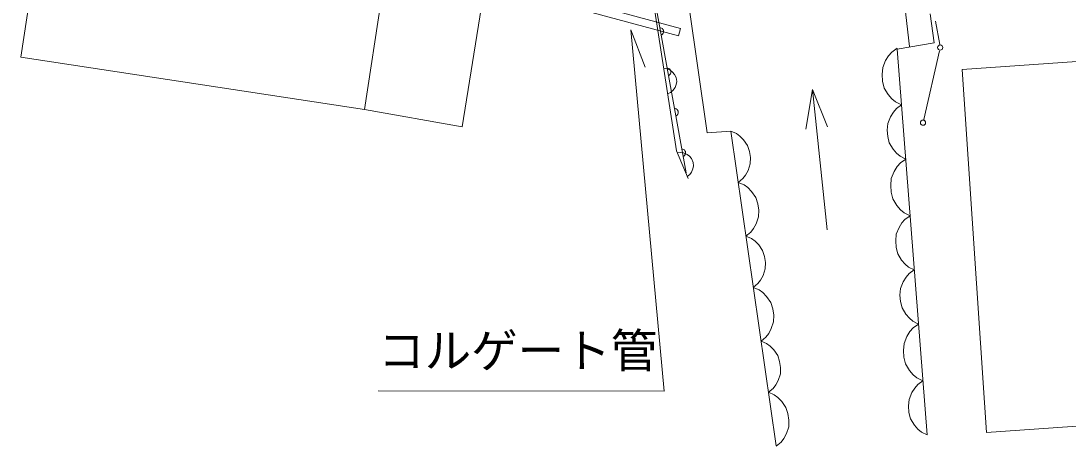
# Model space of a CAD drawing. Units: millimetres, scale not verified, with parts at other scales. Extents: x 40000 to 680000, y 20000 to 380000.
# Drawn here: x 121844 to 162366, y 243503 to 259948 of the extents above; entities that cross this region are included whole.
import ezdxf
from ezdxf.enums import TextEntityAlignment as Align

# ---------------------------------------------------------------- set-up
doc = ezdxf.new("R2010")
doc.units = ezdxf.units.MM
doc.header["$LTSCALE"] = 1000
doc.linetypes.add('DASHED', pattern=[7.5, 6, -1.5])
doc.linetypes.add('DASHED_SPACED', pattern=[12, 6, -6])
doc.layers.add('S-SUV', color=7, linetype='Continuous', lineweight=13)
doc.styles.add('ＭＳ ゴシック', font='')
doc.styles.get('ＭＳ ゴシック').set_extended_font_data('MS Gothic')

# ---------------------------------------------------------------- blocks, each defined once
blk = doc.blocks.new('BUHIN34')
at = {"color": 7, "linetype": 'Continuous', "lineweight": 13}
blk.add_lwpolyline([(-27, 147.5), (9.1, 141.9), (41.1, 129.5), (78.7, 107.4), (102.3, 78.2), (119, 45.4), (127.4, -0.3), (123.4, -36.9), (111.6, -72.6), (84.4, -107.3), (58.9, -130.2), (27, -147.5)], dxfattribs=at)

msp = doc.modelspace()

# ---------------------------------------------------------------- linework, layer by layer
at = {"layer": 'S-SUV'}
for p, q in [((122945, 265738), (121844, 258552)), ((148394, 255615), (147684, 260557)), ((146372, 260322), (147216, 254923)), ((146446, 260324), (147581, 254068)), ((156234, 258963), (156052, 260520)), ((157024, 260229), (157178, 259095)), ((157234, 259936), (157397, 259042)), ((145442, 259610), (146000, 258154)), ((145442, 259610), (146741, 245627)), ((147365, 259656), (147287, 259366)), ((157178, 259095), (155757, 258852)), ((121844, 258552), (135133, 256516)), ((155423, 258603), (155305, 258417)), ((155544, 258744), (155423, 258603)), ((155753, 258893), (155544, 258744)), ((155757, 258852), (156910, 243931)), ((157391, 258797), (156781, 256133)), ((155193, 258143), (155170, 257877)), ((155305, 258417), (155193, 258143)), ((158264, 258075), (164752, 258514)), ((146841, 258096), (146716, 258117)), ((146949, 258052), (146841, 258096)), ((147064, 257968), (146949, 258052)), ((147138, 257879), (147064, 257968)), ((147196, 257766), (147138, 257879)), ((147221, 257608), (147196, 257766)), ((155170, 257877), (155190, 257613)), ((159213, 244032), (158264, 258075)), ((147073, 257261), (147156, 257375)), ((147156, 257375), (147200, 257483)), ((147200, 257483), (147221, 257608)), ((155190, 257613), (155254, 257353)), ((155254, 257353), (155406, 257100)), ((146871, 257128), (146983, 257186)), ((146983, 257186), (147073, 257261)), ((152216, 255759), (152477, 257295)), ((152477, 257295), (153052, 255847)), ((152477, 257295), (153046, 251872)), ((155406, 257100), (155552, 256935)), ((155552, 256935), (155693, 256813)), ((155723, 256557), (155607, 256421)), ((155693, 256813), (155923, 256699)), ((155923, 256699), (155723, 256557)), ((155495, 256244), (155388, 255983)), ((155607, 256421), (155495, 256244)), ((155388, 255983), (155366, 255728)), ((155366, 255728), (155385, 255477)), ((149317, 255683), (148394, 255615)), ((149532, 255593), (149317, 255683)), ((151066, 243507), (149317, 255683)), ((149668, 255491), (149532, 255593)), ((149810, 255350), (149668, 255491)), ((149963, 255129), (149810, 255350)), ((155385, 255477), (155447, 255229)), ((147216, 254923), (147663, 253848)), ((150037, 254897), (149963, 255129)), ((150071, 254660), (150037, 254897)), ((155447, 255229), (155592, 254987)), ((155592, 254987), (155730, 254829)), ((147373, 254857), (147247, 254848)), ((147489, 254840), (147373, 254857)), ((147620, 254786), (147489, 254840)), ((147714, 254717), (147620, 254786)), ((147797, 254621), (147714, 254717)), ((147858, 254473), (147797, 254621)), ((150065, 254416), (150071, 254660)), ((155730, 254829), (155866, 254713)), ((155866, 254713), (156085, 254604)), ((156085, 254604), (155876, 254455)), ((147727, 254007), (147796, 254101)), ((147796, 254101), (147850, 254232)), ((147850, 254232), (147867, 254347)), ((147867, 254347), (147858, 254473)), ((149884, 253986), (149981, 254161)), ((149981, 254161), (150065, 254416)), ((155636, 254128), (155525, 253854)), ((155754, 254313), (155636, 254128)), ((155876, 254455), (155754, 254313)), ((147632, 253924), (147727, 254007)), ((149602, 253703), (149783, 253850)), ((149828, 253608), (149602, 253703)), ((149783, 253850), (149884, 253986)), ((155525, 253854), (155501, 253587)), ((149970, 253501), (149828, 253608)), ((150119, 253353), (149970, 253501)), ((150280, 253121), (150119, 253353)), ((155501, 253587), (155522, 253324)), ((155522, 253324), (155586, 253064)), ((150357, 252877), (150280, 253121)), ((150393, 252628), (150357, 252877)), ((155586, 253064), (155738, 252811)), ((150387, 252372), (150393, 252628)), ((155738, 252811), (155883, 252645)), ((155883, 252645), (156025, 252524)), ((156025, 252524), (156255, 252409)), ((150197, 251920), (150298, 252105)), ((150298, 252105), (150387, 252372)), ((155939, 252132), (155826, 251955)), ((156055, 252267), (155939, 252132)), ((156255, 252409), (156055, 252267)), ((149900, 251623), (150090, 251778)), ((150090, 251778), (150197, 251920)), ((155720, 251694), (155697, 251439)), ((155826, 251955), (155720, 251694)), ((150116, 251533), (149900, 251623)), ((150251, 251431), (150116, 251533)), ((150393, 251290), (150251, 251431)), ((150546, 251069), (150393, 251290)), ((155697, 251439), (155717, 251188)), ((150620, 250837), (150546, 251069)), ((150654, 250599), (150620, 250837)), ((155717, 251188), (155778, 250940)), ((155778, 250940), (155923, 250698)), ((150648, 250356), (150654, 250599)), ((155923, 250698), (156062, 250540)), ((156062, 250540), (156197, 250424)), ((156197, 250424), (156416, 250315)), ((150468, 249926), (150564, 250101)), ((150564, 250101), (150648, 250356)), ((156101, 250037), (155988, 249860)), ((156217, 250173), (156101, 250037)), ((156416, 250315), (156217, 250173)), ((150185, 249642), (150366, 249790)), ((150411, 249548), (150185, 249642)), ((150366, 249790), (150468, 249926)), ((155988, 249860), (155882, 249599)), ((150553, 249441), (150411, 249548)), ((150702, 249292), (150553, 249441)), ((150863, 249061), (150702, 249292)), ((155882, 249599), (155859, 249344)), ((155859, 249344), (155879, 249093)), ((150940, 248817), (150863, 249061)), ((150976, 248567), (150940, 248817)), ((155879, 249093), (155940, 248845)), ((155940, 248845), (156085, 248603)), ((150970, 248312), (150976, 248567)), ((156085, 248603), (156224, 248445)), ((156224, 248445), (156359, 248329)), ((150781, 247860), (150881, 248044)), ((150881, 248044), (150970, 248312)), ((156369, 248071), (156248, 247929)), ((156359, 248329), (156578, 248220)), ((156578, 248220), (156369, 248071)), ((150484, 247563), (150674, 247717)), ((150674, 247717), (150781, 247860)), ((156130, 247744), (156018, 247470)), ((156248, 247929), (156130, 247744)), ((150699, 247472), (150484, 247563)), ((150835, 247371), (150699, 247472)), ((150976, 247229), (150835, 247371)), ((151129, 247009), (150976, 247229)), ((156018, 247470), (155995, 247203)), ((155995, 247203), (156015, 246940)), ((151203, 246777), (151129, 247009)), ((151237, 246539), (151203, 246777)), ((156015, 246940), (156079, 246680)), ((151232, 246296), (151237, 246539)), ((156079, 246680), (156231, 246427)), ((156231, 246427), (156377, 246261)), ((151051, 245865), (151147, 246041)), ((151147, 246041), (151232, 246296)), ((156377, 246261), (156518, 246140)), ((156518, 246140), (156748, 246025)), ((156748, 246025), (156548, 245883)), ((146741, 245627), (135666, 245641)), ((150768, 245582), (150949, 245729)), ((150994, 245487), (150768, 245582)), ((150949, 245729), (151051, 245865)), ((156320, 245571), (156213, 245310)), ((156432, 245748), (156320, 245571)), ((156548, 245883), (156432, 245748)), ((151137, 245380), (150994, 245487)), ((151285, 245232), (151137, 245380)), ((151446, 245000), (151285, 245232)), ((156213, 245310), (156191, 245055)), ((151523, 244757), (151446, 245000)), ((151559, 244507), (151523, 244757)), ((156191, 245055), (156210, 244804)), ((156210, 244804), (156272, 244556)), ((151554, 244252), (151559, 244507)), ((156272, 244556), (156417, 244314)), ((165701, 244471), (159213, 244032)), ((151364, 243800), (151465, 243984)), ((151465, 243984), (151554, 244252)), ((156417, 244314), (156555, 244156)), ((156555, 244156), (156691, 244040)), ((156691, 244040), (156910, 243931)), ((151067, 243503), (151257, 243657)), ((151257, 243657), (151364, 243800))]:
    msp.add_line(p, q, dxfattribs=at)
at = {"layer": 'S-SUV', "linetype": 'DASHED'}
for p, q in [((135133, 256516), (135889, 261413)), ((139714, 260838), (138918, 255847)), ((138918, 255847), (135133, 256516))]:
    msp.add_line(p, q, dxfattribs=at)
at = {"layer": 'S-SUV', "linetype": 'DASHED_SPACED'}
for p, q in [((143972, 260572), (147365, 259656)), ((143937, 260270), (147287, 259366))]:
    msp.add_line(p, q, dxfattribs=at)
at = {"layer": 'S-SUV'}
for centre in [(157419, 258919), (156753, 256011)]:
    msp.add_circle(centre, 100, dxfattribs=at)

# ---------------------------------------------------------------- block references
at = {"layer": 'S-SUV', "xscale": 1.000294, "yscale": 1.000294, "rotation": 359.92614}
for p in [(146588, 259542), (146871, 257978), (147155, 256414), (147439, 254850)]:
    msp.add_blockref('BUHIN34', p, dxfattribs=at)

# ---------------------------------------------------------------- texts
at = {"layer": 'S-SUV', "style": 'ＭＳ ゴシック'}
msp.add_text('コルゲート管', height=1320, dxfattribs=at).set_placement((135667, 246141), align=Align.BOTTOM_LEFT)

doc.saveas('drawing.dxf')
